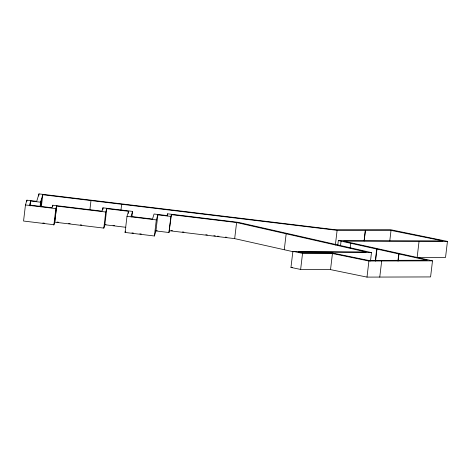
<?xml version="1.0" encoding="UTF-8"?>
<svg xmlns="http://www.w3.org/2000/svg" width="471" height="471" viewBox="0 0 471 471"><rect width="100%" height="100%" fill="white"/><g stroke="black" fill="none" stroke-linecap="round" stroke-linejoin="round"><path stroke-width="0.71" d="M447.45 241.387L419.043 241.47L417.123 257.555L445.531 257.472L447.45 241.387L390.477 229.689L335.346 229.736L38.975 193.881L36.697 201.352L26.924 200.169L25.469 204.944L23.55 221.034L53.918 224.708L55.837 208.618L56.614 206.068L105.745 212.015L106.764 208.665L128.53 211.296L128.283 213.398M26.759 201.57L26.924 200.169M30.138 205.915L30.727 201.017L40.5 202.2L42.773 194.729L337.112 230.337L391.024 230.407L442.97 240.899L338.337 240.54L337.754 245.438M38.722 195.983L38.975 193.881M40.029 206.722L40.612 201.823M40.677 206.728L41.678 198.332M41.36 206.622L42.773 194.729M52.646 206.622L52.811 205.221L101.948 211.167L102.966 207.817L132.563 211.397L131.892 216.996M53.788 225.138L54.695 222.159L56.614 206.068M54.807 221.788L56.726 205.697M89.908 209.654L90.991 200.564M102.684 209.589L102.849 208.194M102.713 209.919L102.966 207.817M54.695 222.159L103.826 228.105L105.745 212.015M103.826 228.105L104.85 224.755L106.764 208.665M120.906 210.566L121.659 204.273M419.043 241.47L343.636 241.158L432.502 260.846L430.582 276.93L366.997 277.107L330.524 269.618L300.633 269.441L290.96 267.434L292.88 251.343L366.232 251.973L236.595 222.536L171.426 214.652L170.891 216.425L157.856 214.847L155.936 230.937L154.4 235.989L125.074 232.444L126.993 216.354L128.53 211.296M154.4 235.989L156.319 219.898L157.856 214.847M167.376 215.906L167.629 213.805L238.332 222.359L371.489 252.597L370.489 260.993M155.936 230.937L168.971 232.515L170.891 216.425M168.971 232.515L171.426 214.652M293.568 251.82L234.676 238.626L236.595 222.536M284.278 249.689L286.191 233.598M300.633 269.441L302.553 253.351L332.444 253.528L368.917 261.016L432.502 260.846M330.524 269.618L332.444 253.528M335.364 245.026L337.112 230.337M340.557 245.344L341.057 241.146M350.153 248.188L350.736 243.289M364.095 240.869L365.349 230.372M364.16 240.869L365.414 230.372M366.997 277.107L368.917 261.016M375.281 260.934L376.7 249.041M375.564 260.993L376.983 249.106M379.761 277.119L381.675 261.028M389.776 240.905L391.024 230.407M397.924 260.922L398.76 253.928M398.13 260.969L398.961 253.975M30.727 201.017L29.496 205.044L52.034 207.77L52.811 205.221M125.074 232.444L125.457 231.179M132.563 211.397L131.02 216.454L152.516 219.05L154.052 213.999L167.087 215.577L167.629 213.805M371.489 252.597L298.408 251.967L302.235 252.762L332.096 252.939L368.505 260.416L427.285 260.245L338.337 240.54M290.96 267.434L292.426 267.446M126.993 216.354L156.319 219.898M25.469 204.944L55.837 208.618M171.055 230.543L172.486 230.719M182.507 231.926L183.937 232.103M205.839 234.752L207.299 234.929M213.863 235.724L215.324 235.9M217.514 236.165L218.956 236.336M225.432 237.119L226.869 237.296M169.507 230.743L234.676 238.626M104.586 224.337L106.004 224.508M113.081 225.362L114.494 225.532M155.754 230.525L157.202 230.702M104.85 224.755L125.887 227.299M56.997 222.053L58.451 222.23M68.666 223.46L70.126 223.637M80.335 224.873L81.795 225.05M131.968 232.886L133.399 233.063M139.852 233.84L141.282 234.016M42.843 222.983L44.298 223.16M292.88 251.343L302.553 253.351"/></g></svg>
